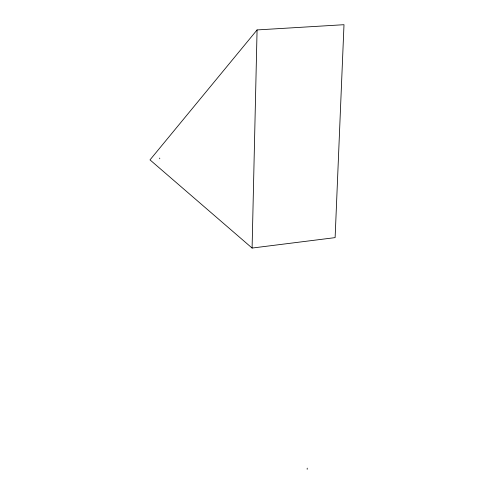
<?xml version="1.0" encoding="UTF-8"?>
<svg xmlns="http://www.w3.org/2000/svg" width="494" height="494" viewBox="0 0 494 494"><rect width="100%" height="100%" fill="white"/><g stroke="black" fill="none" stroke-linecap="round" stroke-linejoin="round"><path stroke-width="0.74" d="M159.723 158.784L159.723 158.08M252.094 248.056L257.078 29.93L343.997 24.7L335.117 237.626L252.094 248.056L150.003 159.883L257.078 29.93M307.182 469.3L307.225 468.151"/></g></svg>
